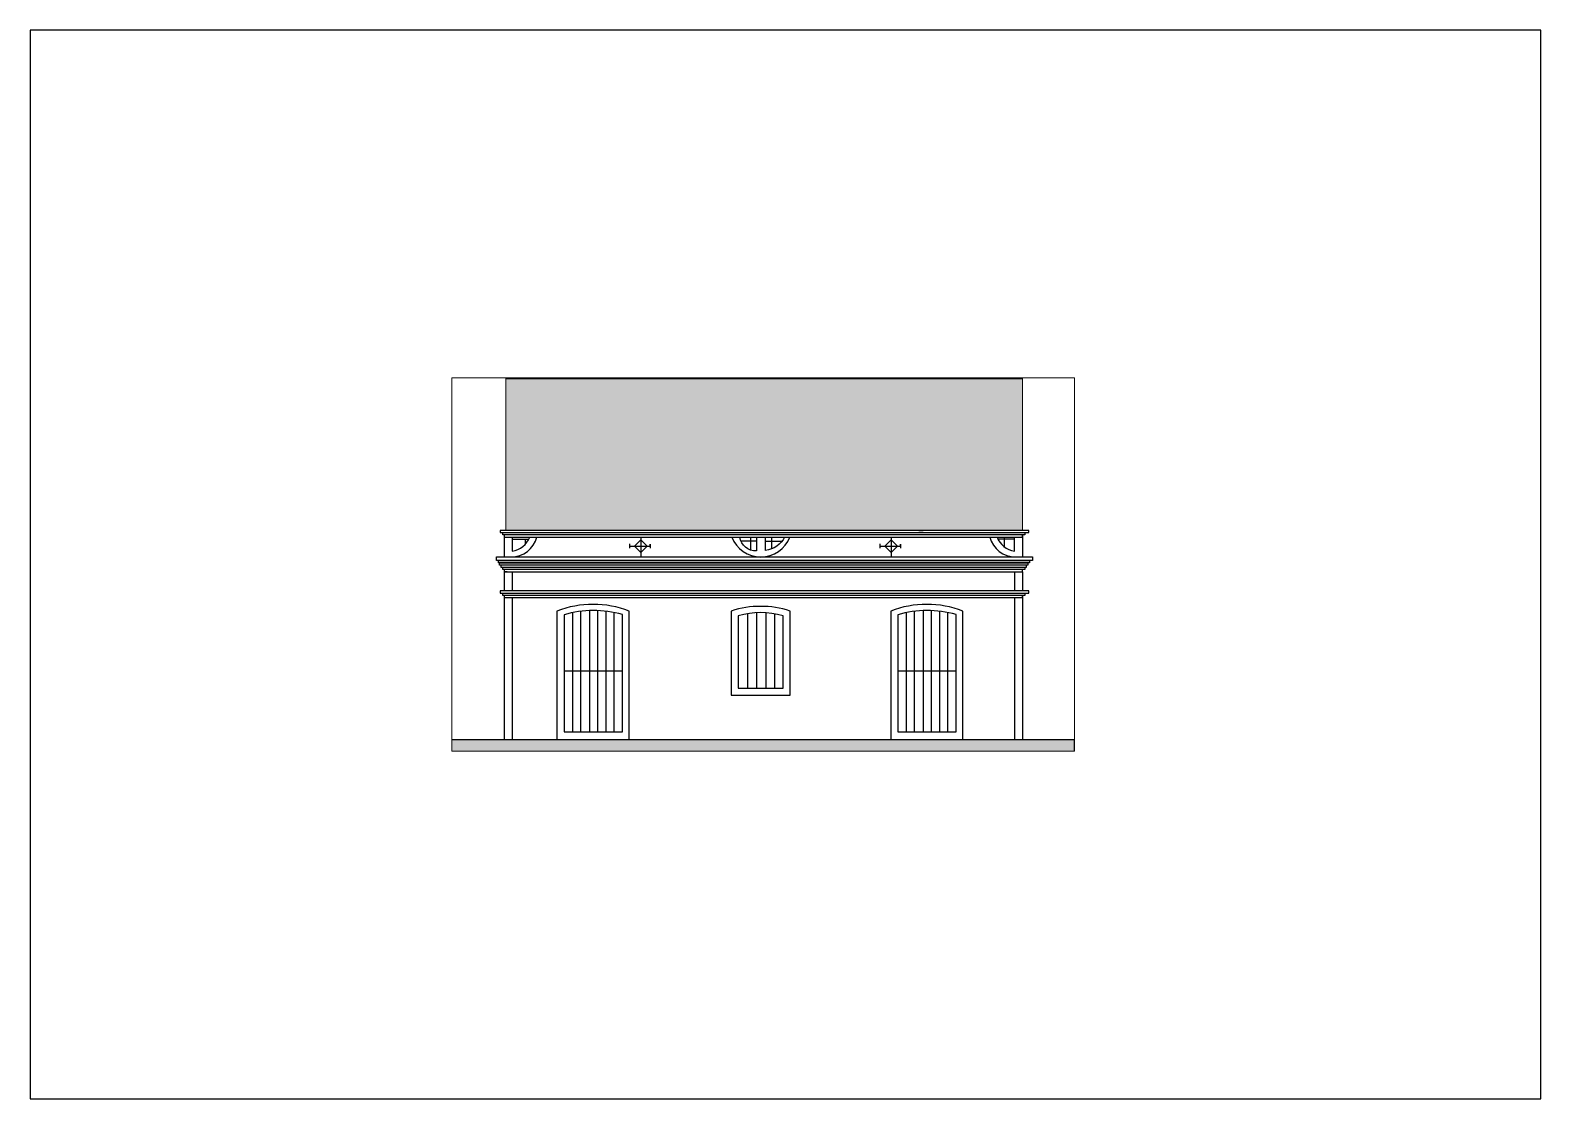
# Paper-space layout 'Layout1' of a CAD drawing. Header units: millimetres. Extents: x 21 to 318, y 103 to 313.
# The model-space entities are those that its viewports show. They can reach past a viewport. Long polylines and large blocks are cut down to what shows.
import ezdxf

# ---------------------------------------------------------------- set-up
doc = ezdxf.new("R2010")
doc.units = ezdxf.units.MM
doc.layers.get('0').update_dxf_attribs({"color": 250, "lineweight": 25})
for name, color, linetype, lineweight in [('A-ALV-___-___-EXI', 250, 'Continuous', 25), ('A-BAS-___-___-EXI', 250, 'Continuous', 25), ('A-COB-___-___-EXI', 250, 'Continuous', 13), ('A-JAN-___-___-EXI', 250, 'Continuous', 25), ('A-POR-___-___-EXI', 250, 'Continuous', 25)]:
    doc.layers.add(name, color=color, linetype=linetype, lineweight=lineweight)

# ---------------------------------------------------------------- blocks, each defined once
blk = doc.blocks.new('A4 HORIZONTAL - A4-22871839-Não nomeada')
at = {"layer": 'A-POR-___-___-EXI'}
for p, q in [((317.79, 313), (20.79, 313)), ((20.79, 313), (20.79, 103)), ((317.79, 103), (317.79, 313)), ((20.79, 103), (317.79, 103))]:
    blk.add_line(p, q, dxfattribs=at)

msp = doc.modelspace()

# ---------------------------------------------------------------- hatches: boundary and pattern name
at = {"layer": 'A-BAS-___-___-EXI', "true_color": 0xcb9898}
msp.add_hatch(color=253, dxfattribs=at).paths.add_polyline_path([(1851, 263), (14095, 263), (14095, 485), (1851, 485)])
at = {"layer": 'A-COB-___-___-EXI'}
h = msp.add_hatch(dxfattribs=at)
h.set_pattern_fill('FP_1', color=256, style=0, pattern_type=2)
h.set_pattern_definition([(286.418, (-381.306, -1224.61), (262.00244, -738.32179), [9.436, -934.163]), (0, (-395.97, -1233.66), (0, 150.854), [17.335, -249.364]), (276.25, (-387.973, -1148.431), (266.66126378, -2413.31736374), [85.742, -17062.681]), (0, (-600, -1222.35), (0, 150.854), [46.672, -220.027]), (0, (-600, -1233.66), (0, 150.854), [45.339, -221.361]), (297.941, (-403.975, -1218.578), (259.39696, -438.78538), [17.076, -1690.512]), (318.656, (-415.977, -1208.018), (523.064046, -443.473431), [15.986, -3181.174]), (332.593, (-431.979, -1199.721), (2921.820028, -1502.409581), [18.025, -3586.99]), (348.71, (-454.648, -1195.195), (793.6589683, -149.570949), [23.117, -4600.247]), (355.38, (-466.65, -1184.635), (259.491903, 0.580628), [18.73, -1854.255]), (348.229, (-447.981, -1186.144), (2927.7684812, -602.156343), [25.881, -5150.277]), (335.653, (-422.644, -1191.424), (1037.42513, -439.269015), [21.955, -1441.716]), (320.555, (-402.642, -1200.475), (2391.1368216, -1953.535616), [18.995, -3780.007]), (83.75, (-554.661, -1233.663), (1600.23395687, 14633.18120993), [85.742, -17062.681]), (83.048, (-545.326, -1299.284), (266.8995517, 2264.3034535), [66.107, -4341.055]), (276.952, (-395.974, -1233.663), (266.5337057, -2110.457645), [66.107, -4341.055]), (0, (-477.32, -1195.2), (0, 150.854), [22.669, -244.03]), (13.396, (-502.654, -1201.229), (1873.3615504, 454.0995002), [26.045, -5182.982]), (26.979, (-515.989, -1208.018), (281.025253, 158.145538), [14.963, -2977.727]), (38.375, (-529.324, -1218.578), (554.490706, 469.261136), [17.01, -1683.965]), (62.059, (-537.325, -1233.663), (540.714066, 1069.750043), [17.076, -1690.512]), (0, (-554.66, -1233.66), (0, 150.854), [17.335, -249.364]), (73.582, (-554.66, -1233.663), (4.69904, 166.80217), [9.436, -934.163]), (61.08, (-551.994, -1224.612), (1071.639624, 1969.841555), [13.788, -2743.749]), (39.445, (-545.326, -1212.543), (542.5848004, 460.111757), [18.995, -3780.007]), (24.347, (-530.658, -1200.475), (296.07488, 164.146697), [21.955, -1441.716]), (11.771, (-510.655, -1191.424), (2139.538892, 453.7828724), [25.881, -5150.277]), (4.62, (-485.32, -1186.144), (1607.407437, 151.44369), [18.73, -1854.255]), (298.92, (-387.973, -1212.543), (261.872037, -443.818934), [13.788, -2743.749]), (0, (-379.97, -1222.35), (0, 150.854), [46.672, -220.027]), (0, (-378.64, -1233.66), (0, 150.854), [45.339, -221.361])])
h.paths.add_polyline_path([(13071, 4605), (13071, 7581), (2911, 7581), (2911, 4605)])

# ---------------------------------------------------------------- linework, layer by layer
msp.add_line((11031, 4605), (11116, 4605))
at = {"layer": 'A-ALV-___-___-EXI'}
for p, q in [((2881, 4522), (2881, 4082)), ((2881, 4473), (2938, 4473)), ((5565, 4473), (5565, 4082)), ((7731, 4217), (7731, 4473)), ((8139, 4240), (8139, 4473)), ((10485, 4473), (10485, 4082)), ((12716, 4278), (12716, 4473)), ((13070, 4522), (13070, 4082)), ((3358, 4423), (3036, 4423)), ((3296, 4333), (3296, 4423)), ((5345, 4337), (5345, 4257)), ((7840, 4393), (7538, 4393)), ((8020, 4393), (8344, 4393)), ((10265, 4337), (10265, 4257)), ((12915, 4433), (12588, 4433)), ((3531, 3880), (11116, 3880)), ((3036, 3792), (3036, 3416)), ((12915, 3792), (12915, 3416)), ((13070, 3792), (13070, 3416)), ((2881, 3325), (2881, 485)), ((2881, 3284), (2938, 3284)), ((3036, 3284), (3036, 485)), ((12915, 3284), (12915, 485)), ((13070, 3325), (13070, 485))]:
    msp.add_line(p, q, dxfattribs=at)
for points in [[(2803, 4561), (13192, 4561), (13192, 4605), (2803, 4605), (2803, 4561), (2938, 4561)], [(13118, 4561), (13118, 4517), (2856, 4517), (2856, 4561)], [(2881, 4517), (2881, 4473), (13070, 4473), (13070, 4517)], [(5350, 4292), (5750, 4292), (5750, 4332), (5750, 4252)], [(10270, 4292), (10670, 4292), (10670, 4332), (10670, 4252)], [(2816, 3880), (13151, 3880), (13151, 3924), (2816, 3924), (2816, 3880), (2938, 3880)], [(13118, 3880), (13118, 3836), (2851, 3836), (2851, 3880)], [(2881, 3836), (2881, 3792), (2881, 3416)], [(2938, 3792), (2881, 3792), (13070, 3792), (13070, 3836)], [(2803, 3372), (13192, 3372), (13192, 3416), (2803, 3416), (2803, 3372), (2938, 3372)], [(13118, 3372), (13118, 3328), (2856, 3328), (2856, 3372)], [(2881, 3328), (2881, 3284), (13070, 3284), (13070, 3328)]]:
    msp.add_lwpolyline(points, dxfattribs=at)
for points in [[(3036, 4475), (3036, 4195, 0.275539), (3381, 4473)], [(7840, 4473), (7840, 4203, -0.393377), (7516, 4473)], [(8393, 4473, -0.260739), (8020, 4212), (8020, 4473)], [(12571, 4473, 0.275539), (12915, 4195), (12915, 4475)]]:
    msp.add_lwpolyline(points, format="xyb", dxfattribs=at)
for points in [[(5565, 4167), (5441, 4292), (5565, 4416), (5690, 4292)], [(10485, 4167), (10361, 4292), (10485, 4416), (10610, 4292)], [(13270, 4012), (2727, 4012), (2727, 4082), (13270, 4082)], [(13206, 3968), (2766, 3968), (2766, 4012), (13206, 4012)], [(13176, 3924), (2786, 3924), (2786, 3968), (13176, 3968)]]:
    msp.add_lwpolyline(points, close=True, dxfattribs=at)
for centre, radius, start, end in [((3016, 4607), 525, 270, 345.2474), ((7926, 4692), 611, 201.0037, 338.9963), ((12935, 4607), 525, 194.7526, 270)]:
    msp.add_arc(centre, radius, start, end, dxfattribs=at)
at = {"layer": 'A-BAS-___-___-EXI'}
msp.add_lwpolyline([(1851, 485), (1851, 263), (14095, 263), (14095, 485)], close=True, dxfattribs=at)
at = {"layer": 'A-COB-___-___-EXI'}
msp.add_line((13071, 7581), (2911, 7581), dxfattribs=at)
msp.add_lwpolyline([(2911, 4605), (13071, 4605), (13071, 7605), (2911, 7605)], close=True, dxfattribs=at)
at = {"layer": 'A-JAN-___-___-EXI'}
for p, q in [((7842, 2988), (7842, 1497)), ((8022, 2987), (8022, 1503)), ((7667, 1503), (7667, 2968)), ((8202, 1503), (8202, 2963))]:
    msp.add_line(p, q, dxfattribs=at)
for points in [[(7342, 1363), (8502, 1363), (8502, 3019, 0.160041), (7342, 3019)], [(7482, 1503), (8362, 1503), (8362, 2923, 0.154396), (7482, 2923)]]:
    msp.add_lwpolyline(points, format="xyb", close=True, dxfattribs=at)
at = {"layer": 'A-POR-___-___-EXI'}
for p, q in [((4222, 2987), (4222, 645)), ((4388, 645), (4388, 3015)), ((4558, 3029), (4558, 645)), ((4718, 645), (4718, 3029)), ((4883, 645), (4883, 3015)), ((5043, 645), (5043, 2989)), ((10783, 2987), (10783, 645)), ((10949, 645), (10949, 3015)), ((11119, 3029), (11119, 645)), ((11279, 645), (11279, 3029)), ((11444, 645), (11444, 3015)), ((11604, 645), (11604, 2989)), ((4058, 1845), (5203, 1845)), ((10619, 1845), (11764, 1845))]:
    msp.add_line(p, q, dxfattribs=at)
for points in [[(5338, 485), (5338, 3018, 0.187155), (3918, 3018), (3918, 485)], [(11899, 485), (11899, 3018, 0.187155), (10479, 3018), (10479, 485)]]:
    msp.add_lwpolyline(points, format="xyb", dxfattribs=at)
for points in [[(4058, 645), (5203, 645), (5203, 2949, 0.145033), (4058, 2945)], [(10619, 645), (11764, 645), (11764, 2949, 0.145033), (10619, 2945)]]:
    msp.add_lwpolyline(points, format="xyb", close=True, dxfattribs=at)

psp = doc.layouts.get("Layout1")

# ---------------------------------------------------------------- block references
at = {"layer": 'A-JAN-___-___-EXI'}
psp.add_blockref('A4 HORIZONTAL - A4-22871839-Não nomeada', (0, 0), dxfattribs=at)

# ---------------------------------------------------------------- viewports
at = {"layer": 'A-COB-___-___-EXI'}
psp.add_viewport(center=(164.92, 208), size=(122.44, 73.4175), view_center_point=(7973.38, 3933.97), view_height=7341.7464, dxfattribs=at)

doc.saveas('drawing.dxf')
